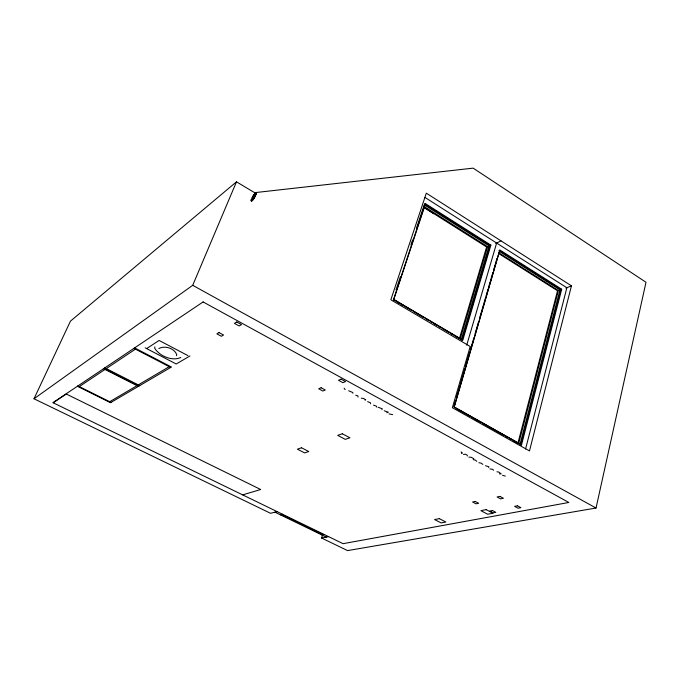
<?xml version="1.0" encoding="UTF-8"?>
<svg xmlns="http://www.w3.org/2000/svg" width="680" height="680" viewBox="0 0 680 680"><rect width="100%" height="100%" fill="white"/><g stroke="black" fill="none" stroke-linecap="round" stroke-linejoin="round"><path stroke-width="1.02" d="M154.819 346.902L154.734 348.271C159.57 356.133 172.38 361.505 180.829 357.484M476.765 461.363L475.312 460.046L473.271 459.671M255.723 194.386L255.68 194.684A4.199 0.977 -59.7 0 1 253.173 199.495A4.199 0.977 -59.7 0 1 251.192 200.464M252.399 199.699L253.666 197.404L252.467 199.487M254.728 193.928L253.852 194.871L254.677 193.962M253.138 198.271L252.433 199.427M322.583 535.007L321.598 538.024L347.565 550.596L596.029 508.028L646 282.268L473.152 168.138L254.6 192.669L236.478 181.823L70.474 321.13L34 398.769L270.538 513.298L277.125 511.632M256.199 193.367L255.782 193.536M251.863 198.254A4.199 0.977 -59.7 0 1 253.478 195.483L254.804 193.868M571.446 285.829L529.482 450.925L452.37 407.702L470.203 346.502L390.855 299.786L426.309 193.171L571.446 285.829L565.887 288.159M525.581 449.012L566.865 287.75L425.008 197.464M561.706 289.229L560.838 289.595L520.634 445.119L521.526 444.89L561.706 289.229L499.783 249.934L454.096 407.056L521.526 444.89M520.837 444.363L454.248 406.997L499.452 251.464L559.997 289.841L558.39 290.513L518.67 443.606L517.931 443.181L557.532 290.76L498.44 253.368M520.106 443.955L559.997 289.841M488.648 467.551L488.869 466.752L485.486 465.723M454.002 406.138L455.489 401.047M456.671 396.975L460.224 384.752M460.819 382.712L464.967 368.458M465.562 366.418L469.71 352.163M470.296 350.124L473.85 337.9M475.039 333.829L478.592 321.606M479.783 317.534L483.335 305.311M483.93 303.272L485.41 298.18M486.004 296.14L488.07 289.017M488.665 286.977L490.144 281.885M490.739 279.846L492.813 272.723M493.408 270.683L496.961 258.459M466.701 345.202L496.638 243.049M461.44 339.303L489.107 245.879L425 205.275L393.813 299.429L462.188 339.736M461.933 340.595L490.042 245.54L490.875 245.123L425.298 203.541L424.515 204.008L490.042 245.54M490.875 245.123L462.765 340.255L393.516 299.429M489.107 245.879L487.585 246.653L460.173 339.048L459.408 338.598L486.616 246.993L424.056 207.434L433.712 213.741M176.469 355.683L176.74 354.807C174.59 348.1 164.458 345.296 158.839 348.576M396.049 289.841L400.35 276.87M410.941 244.927L412.599 239.938M416.576 227.962L424.184 205.011M393.474 299.744L395.275 300.806L393.474 299.744L425.298 203.541M381.879 409.734L382.271 408.791L378.131 407.269M34 398.769L192.712 285.311L236.478 181.823M256.241 193.426L255.909 194.038M255.995 193.817L256.309 192.95L255.893 193.375M252.688 198.908L253.002 198.475M255.893 193.97L255.756 194.106A15.632 3.672 -59.8 0 0 253.954 194.888L253.742 195.041M473.408 459.17L473.781 458.737L471.359 457.342L468.868 457.104M254.065 194.726L255.561 193.426L255.807 194.54A4.428 1.037 -59.7 0 1 252.552 200.337A4.428 1.037 -59.7 0 1 251.396 199.231M53.176 402.789L66.266 394.017L260.686 489.506L242.632 494.87M79.297 386.605L105.009 369.452M106.241 368.628L135.439 349.146M147.212 348.211L159.094 340.45L187.867 355.589M109.744 401.701L137.003 385.645M138.312 384.88L169.218 366.673M189.932 355.963L176.222 364.004L145.214 347.846M495.712 243.525L500.99 240.848M255.085 193.766L255.756 194.106M365.05 400.12L365.738 399.891L363.622 398.48L361.275 398.174M386.801 412.726L388.382 412.207L384.217 410.754M389.053 413.899L392.666 414.655M280.347 514.794L282.523 514.25M321.7 534.862L323.986 534.404M321.598 538.024L328.593 536.648M461.482 453.331L462.4 453.169L461.083 451.937M463.479 454.469L465.417 454.189L467.356 455.285L467.296 456.008M255.825 194.386L255.672 194.386A18.93 4.446 -59.8 0 0 253.708 195.219L253.478 195.389A4.428 1.037 -59.7 0 0 252.272 197.31M499.435 473.866L501.228 473.9L498.721 472.056L496.961 471.784M373.499 405.127L376.524 406.224L376.686 407.082M489.914 468.911L492.702 469.353L493.519 470.262M478.881 462.723L481.244 463.165L482.808 464.397M502.52 475.329L505.325 476.102M355.725 395.207L357.935 395.921L357.995 397.086M367.625 401.659L370.396 402.773L370.608 403.775M348.678 390.771L352.835 392.538L352.877 393.286M281.426 514.522L322.839 534.633M274.966 512.185L326.298 537.098M77.928 385.925L111.087 402.373M77.384 386.282L110.517 402.704L171.436 367.013L134.614 347.897M104.176 368.313L139.069 385.976M103.564 368.721L138.406 386.359M104.797 367.897L139.723 385.594M133.918 348.355L170.706 367.438M192.712 285.311L596.029 508.028M456.458 408.697L465.638 413.848M467.466 414.876L470.22 416.423M472.056 417.452L477.564 420.537M479.4 421.566L481.227 422.594M483.063 423.623L504.169 435.463M506.005 436.492L507.841 437.521M509.668 438.549L511.504 439.586M513.34 440.614L515.177 441.643M476.331 420.274L478.176 421.311M515.1 442.017L516.944 443.054M397.086 301.869L398.888 302.931M400.699 304.002L403.401 305.6M405.212 306.663L411.536 310.386M413.338 311.449L423.274 317.305M425.986 318.903L428.697 320.501M430.5 321.563L432.31 322.635M434.112 323.697L436.823 325.295M438.634 326.357L440.436 327.42M442.246 328.482L444.95 330.08M446.76 331.151L448.562 332.214M451.273 333.812L453.084 334.875M454.886 335.937L458.498 338.07M397.069 301.928L398.871 303.017M401.565 304.657L403.368 305.753M498.95 250.35L560.838 289.595M498.814 252.79L558.39 290.513M423.563 206.142L487.585 246.653M344.139 388.263L345.151 389.623M251.269 199.886A4.199 0.977 -59.7 0 1 251.498 199.13M253.852 197.251C252.748 201.714 250.886 198.857 253.852 197.251M203.116 301.937L52.947 402.679L343.069 543.677L568.846 502.469L203.116 301.937M219.045 332.579L216.894 333.863L221.365 336.277L223.55 335.01L219.045 332.579M236.776 321.98L234.439 323.382L239.148 325.958L241.502 324.572L236.776 321.98M341.156 379.159L338.495 380.281L342.865 382.67L345.542 381.556L341.156 379.159M321.13 387.753L318.69 388.781L322.839 391.025L325.286 389.997L321.13 387.753M301.495 447.78L297.389 449.183L304.64 452.897L308.771 451.52L301.495 447.78M342.32 433.78L337.688 435.37L345.27 439.356L349.945 437.801L342.32 433.78M475.226 501.44L472.575 501.985L476.025 503.812L478.686 503.276L475.226 501.44M499.885 496.4L497.071 496.969L500.599 498.856L503.421 498.287L499.885 496.4M439.322 518.644L434.596 519.554L441.125 522.894L445.876 522.01L439.322 518.644M486.175 509.643L480.87 510.663L487.662 514.233L492.991 513.238L486.175 509.643M492.439 510.535L489.753 511.046L493.162 512.847L495.856 512.346L492.439 510.535M517.446 505.801L514.59 506.337L518.067 508.198L520.923 507.662L517.446 505.801"/></g></svg>
